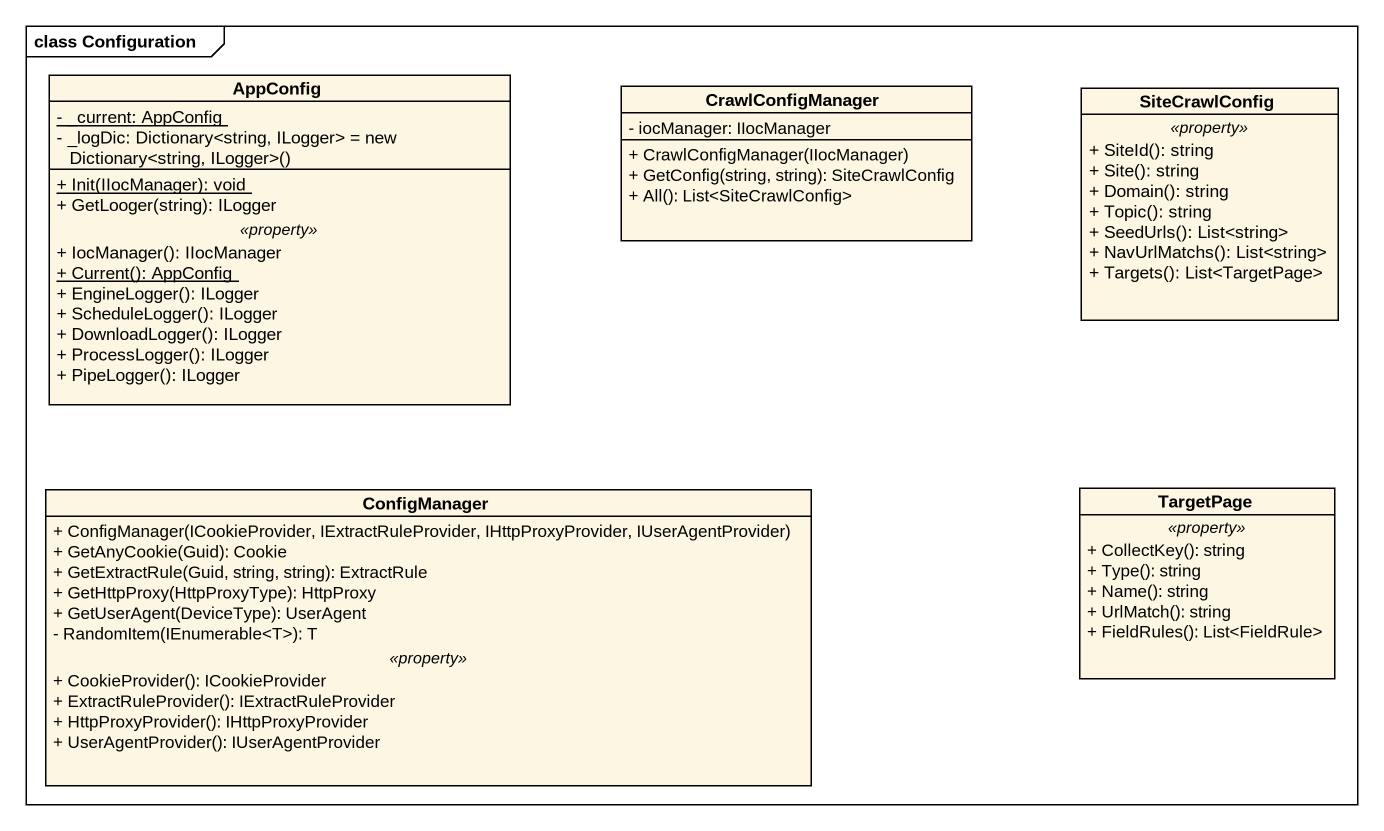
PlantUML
@startuml
mainframe class Configuration
hide circle
hide empty members
skinparam classAttributeIconSize 0
class AppConfig {
  {static} - _current: AppConfig
  {field} - _logDic: Dictionary<string, ILogger> = new Dictionary<string, ILogger>()
  --
  {static} + Init(IIocManager): void
  + GetLooger(string): ILogger
  .. <<property>> ..
  + IocManager(): IIocManager
  {static} + Current(): AppConfig
  + EngineLogger(): ILogger
  + ScheduleLogger(): ILogger
  + DownloadLogger(): ILogger
  + ProcessLogger(): ILogger
  + PipeLogger(): ILogger
}
class CrawlConfigManager {
  - iocManager: IIocManager
  + CrawlConfigManager(IIocManager)
  + GetConfig(string, string): SiteCrawlConfig
  + All(): List<SiteCrawlConfig>
}
class SiteCrawlConfig {
  .. <<property>> ..
  + SiteId(): string
  + Site(): string
  + Domain(): string
  + Topic(): string
  + SeedUrls(): List<string>
  + NavUrlMatchs(): List<string>
  + Targets(): List<TargetPage>
}
class ConfigManager {
  + ConfigManager(ICookieProvider, IExtractRuleProvider, IHttpProxyProvider, IUserAgentProvider)
  + GetAnyCookie(Guid): Cookie
  + GetExtractRule(Guid, string, string): ExtractRule
  + GetHttpProxy(HttpProxyType): HttpProxy
  + GetUserAgent(DeviceType): UserAgent
  - RandomItem(IEnumerable<T>): T
  .. <<property>> ..
  + CookieProvider(): ICookieProvider
  + ExtractRuleProvider(): IExtractRuleProvider
  + HttpProxyProvider(): IHttpProxyProvider
  + UserAgentProvider(): IUserAgentProvider
}
class TargetPage {
  .. <<property>> ..
  + CollectKey(): string
  + Type(): string
  + Name(): string
  + UrlMatch(): string
  + FieldRules(): List<FieldRule>
}
@enduml
